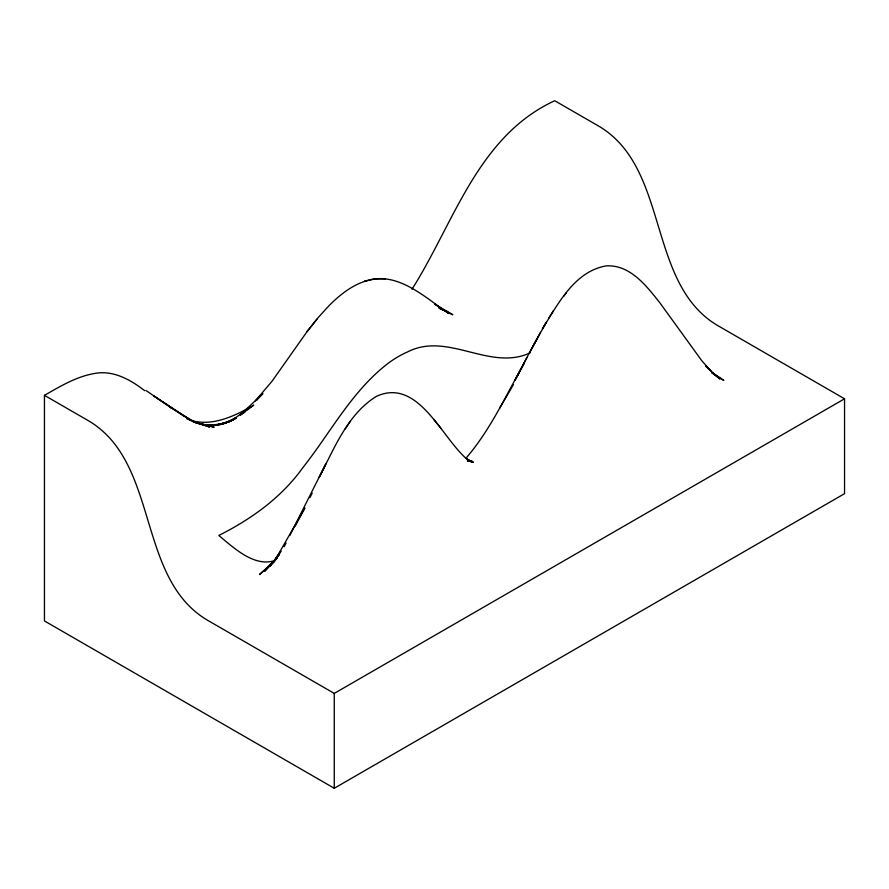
<?xml version="1.0" encoding="UTF-8"?>
<svg xmlns="http://www.w3.org/2000/svg" width="889" height="889" viewBox="0 0 889 889"><rect width="100%" height="100%" fill="white"/><g stroke="black" fill="none" stroke-linecap="round" stroke-linejoin="round"><path stroke-width="1.33" d="M309.894 497.762L312.206 493.084M284.191 546.702L286.058 542.99M289.781 535.589L325.707 464.114L319.184 477.304C334.286 448.578 347.399 414.318 376.358 396.383C419.13 376.692 442.611 440.566 468.692 460.491L466.103 457.902L470.659 461.724L468.07 459.669L473.304 462.436L467.458 459.846M517.709 375.469L528.122 355.211M526.821 357.711L515.12 380.07L524.232 363.012C506.008 395.316 490.417 429.932 465.98 458.213M295.192 526.132L304.894 507.975L275.079 560.07L281.157 551.158M711.622 372.491L719.901 379.025L705.61 365.99L710.789 370.924L701.677 360.567L660.049 303.049C646.714 286.18 630.179 264.389 606.109 265.9C574.483 271.445 557.992 303.982 542.401 328.908L546.313 322.207L529.411 352.833M530.7 350.577L540.468 332.297M528.766 354.011L538.523 336.042M499.696 408.129L513.364 384.726M548.902 317.906L553.458 310.639M411.985 289.225C454.068 222.928 477.649 136.25 554.736 100.735L596.141 124.638C671.562 166.065 644.925 285.658 720.346 327.085L844.55 398.794L844.55 493.662L334.264 788.265L44.45 620.944L44.45 395.338C60.274 386.348 76.332 376.536 94.567 373.491C113.125 369.891 130.539 379.714 144.685 390.671M345.165 428.965L350.366 421.353M280.224 552.147L269.9 566.315L279.013 555.014L264.733 571.227L273.845 561.715L259.555 574.483L273.845 561.715M563.859 296.181L566.449 292.637M364.99 281.28C351.099 285.802 339.465 295.292 329.241 305.438L318.184 317.551L307.138 331.508L272.034 381.237L255.321 400.917M307.138 331.508L316.895 319.207M256.532 400.461L262.922 393.616L240.252 414.819M277.235 558.181L268.667 566.371L274.745 561.192M240.508 415.007L242.719 413.363M246.053 410.874L253.81 405.095C241.219 412.518 230.373 424.586 214.882 425.409C207.337 425.475 199.736 424.586 192.791 421.486L205.77 425.231L200.603 424.22L190.202 420.375M243.353 413.096L245.375 411.663M236.407 417.708C228.74 423.331 219.005 424.942 209.715 425.32L223.995 423.531L235.907 417.808M240.808 414.719L244.097 412.474M44.45 395.338L85.855 419.241C161.276 460.669 134.639 580.273 210.06 621.7L334.264 693.409L844.55 398.794M236.007 417.919L229.173 421.686L214.882 425.409L200.603 424.22M248.342 408.184C229.995 418.297 207.537 427.509 186.834 418.852M275.223 560.392C254.521 567.671 233.774 547.868 218.794 535.456C251.187 519.209 281.446 497.573 302.738 467.803C330.875 432.254 352.355 390.093 389.304 362.445A105.358 60.83 -60 0 1 407.529 351.922C447.789 331.286 489.75 371.613 530.155 352.877M229.073 421.608L233.629 419.73M374.102 279.09L364.346 281.435C396.494 269.734 424.698 297.237 448.878 313.584L434.599 304.06L452.823 314.773L438.533 307.538L447.645 311.728L441.689 309.461M468.181 460.902L469.481 460.702M375.391 278.924L385.148 278.824L384.504 278.835M470.092 461.113L471.392 461.269L467.97 460.669L472.681 461.513L468.125 460.691L472.015 461.858M201.836 424.42L209.593 427.02L197.28 422.886L214.149 427.22L195.424 422.597M439.866 308.683L442.466 309.65M196.602 422.831L183.612 415.941L153.686 395.894L190.135 419.697L169.321 406.617L171.91 408.295L145.918 390.449M713.489 374.058L723.835 380.414L711.745 372.48M711.822 372.535L718.656 377.003M434.21 420.064L441.355 428.787M334.264 693.409L334.264 788.265M236.218 417.974L233.107 419.941L218.827 424.509L227.94 422.075L236.274 417.941M470.125 460.624L467.514 460.958L470.125 460.624"/></g></svg>
